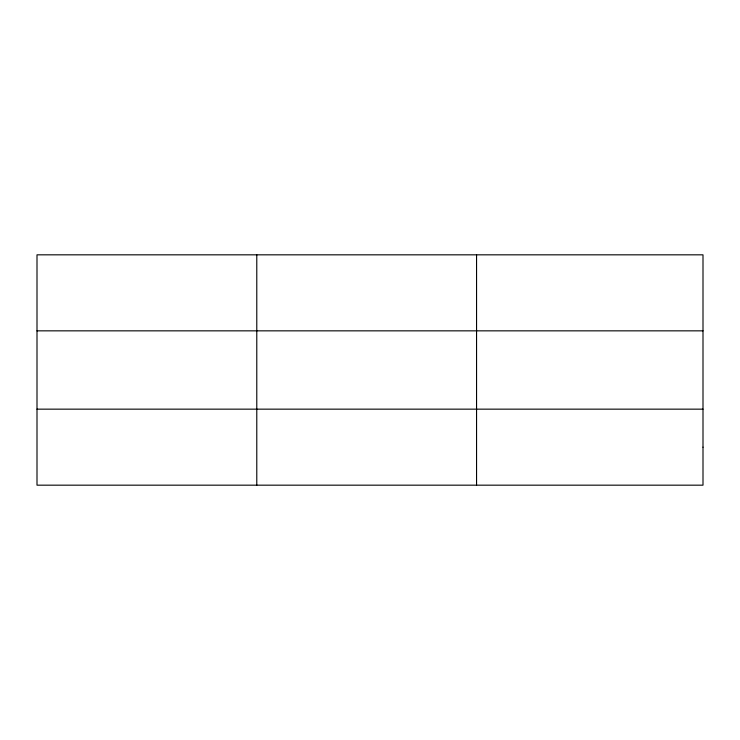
<?xml version="1.0" encoding="UTF-8"?>
<svg xmlns="http://www.w3.org/2000/svg" width="740" height="740" viewBox="0 0 740 740"><rect width="100%" height="100%" fill="white"/><g stroke="black" fill="none" stroke-linecap="round" stroke-linejoin="round"><path stroke-width="1.11" d="M256.78 485.172L256.78 254.828M476.56 485.172L476.56 254.828M37 330.845L703 330.845M37 409.155L703 409.155M703 447.164L703 485.172L37 485.172L37 254.828L703 254.828L703 447.164"/></g></svg>
